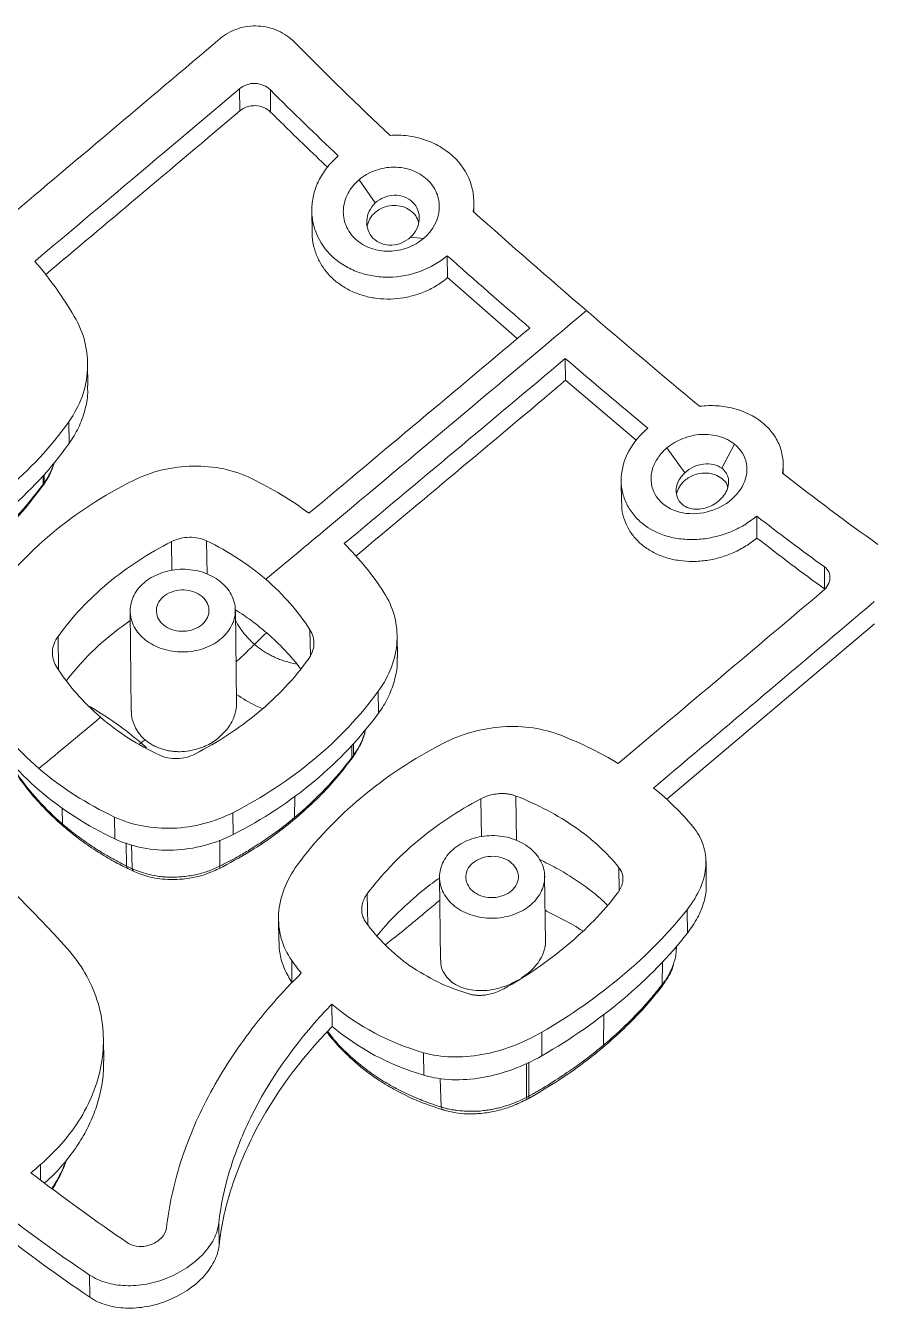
# Model space of a CAD drawing. Header units: inches. Extents: x 1631 to 3663, y 1126 to 1454.
# Drawn here: x 3511.74 to 3518.52, y 1146.28 to 1156.53 of the extents above; entities that cross this region are included whole.
import ezdxf

# ---------------------------------------------------------------- set-up
doc = ezdxf.new("R2010")
doc.units = ezdxf.units.IN
doc.header["$LTSCALE"] = 15

msp = doc.modelspace()

# ---------------------------------------------------------------- linework, layer by layer
at = {"color": 7, "linetype": 'Continuous', "lineweight": 15}
for p, q in [((3513.453, 1155.847), (3513.451, 1156.024)), ((3513.698, 1156.015), (3513.7, 1155.838)), ((3514.536, 1155.112), (3514.407, 1155.298)), ((3515.324, 1155.04), (3515.323, 1155.122)), ((3514.029, 1155.05), (3514.031, 1154.875)), ((3514.921, 1154.828), (3514.818, 1154.84)), ((3515.111, 1154.691), (3515.113, 1154.516)), ((3515.113, 1154.516), (3515.669, 1154.029)), ((3512.24, 1153.654), (3512.238, 1153.83)), ((3516.055, 1153.696), (3516.053, 1153.87)), ((3516.62, 1153.217), (3516.055, 1153.696)), ((3512.088, 1153.365), (3512.09, 1153.19)), ((3517.405, 1153.185), (3517.303, 1152.993)), ((3517.007, 1152.956), (3516.864, 1153.155)), ((3517.794, 1152.95), (3517.793, 1153.027)), ((3516.5, 1152.892), (3516.502, 1152.717)), ((3511.881, 1152.854), (3511.888, 1152.863)), ((3517.584, 1152.436), (3517.582, 1152.611)), ((3518.124, 1152.029), (3518.122, 1152.206)), ((3512.578, 1151.851), (3512.587, 1151.053)), ((3513.427, 1151.119), (3513.418, 1151.861)), ((3518.523, 1151.75), (3516.861, 1150.347)), ((3514.712, 1151.481), (3514.71, 1151.656)), ((3513.911, 1151.429), (3513.938, 1151.392)), ((3514.561, 1151.037), (3514.559, 1151.212)), ((3514.346, 1150.67), (3514.359, 1150.688)), ((3512.456, 1150.033), (3512.454, 1150.207)), ((3513.401, 1150.068), (3513.399, 1150.242)), ((3512.56, 1149.795), (3512.605, 1149.774)), ((3517.179, 1149.668), (3517.177, 1149.853)), ((3515.048, 1149.724), (3515.057, 1149.064)), ((3515.895, 1149.213), (3515.888, 1149.734)), ((3513.763, 1149.389), (3513.765, 1149.214)), ((3517.028, 1149.279), (3517.026, 1149.467)), ((3516.94, 1149.154), (3516.94, 1149.173)), ((3513.87, 1148.886), (3513.868, 1149.062)), ((3515.703, 1148.922), (3515.757, 1148.961)), ((3514.189, 1148.712), (3514.191, 1148.535)), ((3515.867, 1148.301), (3515.865, 1148.488)), ((3512.367, 1148.26), (3512.365, 1148.435)), ((3514.924, 1148.145), (3514.922, 1148.325)), ((3515.761, 1148.247), (3515.761, 1147.976)), ((3515.745, 1147.952), (3515.764, 1147.962)), ((3513.288, 1146.785), (3513.286, 1146.965)), ((3512.256, 1146.371), (3512.254, 1146.549))]:
    msp.add_line(p, q, dxfattribs=at)
at = {"color": 8, "linetype": 'Continuous', "lineweight": 15}
for p, q in [((3511.881, 1152.854), (3511.883, 1152.867)), ((3511.883, 1152.867), (3511.884, 1152.935)), ((3511.89, 1152.942), (3511.89, 1152.876)), ((3512.909, 1152.407), (3512.912, 1152.177)), ((3513.192, 1152.148), (3513.189, 1152.413)), ((3512.005, 1151.389), (3512.002, 1151.65)), ((3514.014, 1151.702), (3514.017, 1151.498)), ((3513.423, 1151.444), (3513.491, 1151.509)), ((3512.651, 1150.79), (3512.665, 1150.8)), ((3512.708, 1150.759), (3512.665, 1150.8)), ((3514.348, 1150.684), (3514.349, 1150.78)), ((3514.362, 1150.795), (3514.361, 1150.701)), ((3513.892, 1150.371), (3513.891, 1150.203)), ((3515.379, 1150.352), (3515.383, 1150.05)), ((3515.663, 1150.021), (3515.659, 1150.375)), ((3512.038, 1150.151), (3512.034, 1150.28)), ((3512.55, 1149.816), (3512.545, 1150.001)), ((3513.294, 1150.022), (3513.294, 1149.814)), ((3512.588, 1149.985), (3512.594, 1149.795)), ((3516.482, 1149.802), (3516.484, 1149.624)), ((3514.475, 1149.35), (3514.472, 1149.594)), ((3516.828, 1148.87), (3516.83, 1149.052)), ((3516.36, 1148.629), (3516.358, 1148.385)), ((3515.742, 1147.967), (3515.742, 1148.238)), ((3515.055, 1148.119), (3515.062, 1147.891)), ((3511.863, 1147.307), (3511.862, 1147.431))]:
    msp.add_line(p, q, dxfattribs=at)
at = {"color": 7, "linetype": 'Continuous', "lineweight": 15}
for points, knots in [([(3513.891, 1156.397), (3513.854, 1156.434), (3513.809, 1156.465), (3513.735, 1156.498), (3513.709, 1156.507), (3513.656, 1156.52), (3513.628, 1156.524), (3513.545, 1156.529), (3513.489, 1156.521), (3513.386, 1156.488), (3513.338, 1156.461), (3513.297, 1156.426)], [0, 0, 0, 0, 0.25, 0.25, 0.375, 0.375, 0.5, 0.5, 0.75, 0.75, 1, 1, 1, 1]), ([(3513.451, 1156.024), (3513.485, 1156.053), (3513.531, 1156.069), (3513.623, 1156.065), (3513.667, 1156.046), (3513.698, 1156.015)], [0, 0, 0, 0, 0.5, 0.5, 1, 1, 1, 1]), ([(3511.901, 1154.539), (3512.146, 1154.745), (3512.663, 1155.18), (3513.181, 1155.617), (3513.453, 1155.847)], [0, 0, 0, 0, 0.473402, 1, 1, 1, 1]), ([(3513.7, 1155.838), (3513.669, 1155.869), (3513.625, 1155.888), (3513.533, 1155.891), (3513.487, 1155.876), (3513.453, 1155.847)], [0, 0, 0, 0, 0.5, 0.5, 1, 1, 1, 1]), ([(3513.7, 1155.838), (3513.79, 1155.749), (3513.941, 1155.6), (3514.093, 1155.456), (3514.154, 1155.398)], [0, 0, 0, 0, 0.597357, 1, 1, 1, 1]), ([(3515.318, 1155.045), (3515.324, 1155.085), (3515.324, 1155.126), (3515.316, 1155.205), (3515.307, 1155.245), (3515.265, 1155.358), (3515.218, 1155.429), (3515.124, 1155.515), (3515.089, 1155.541), (3515.012, 1155.585), (3514.972, 1155.603), (3514.886, 1155.632), (3514.84, 1155.642), (3514.749, 1155.654), (3514.702, 1155.655), (3514.655, 1155.652)], [0, 0, 0, 0, 0.125, 0.125, 0.25, 0.25, 0.5, 0.5, 0.625, 0.625, 0.75, 0.75, 0.875, 0.875, 1, 1, 1, 1]), ([(3514.24, 1155.488), (3514.209, 1155.462), (3514.18, 1155.433), (3514.131, 1155.371), (3514.109, 1155.338), (3514.073, 1155.269), (3514.059, 1155.234), (3514.038, 1155.161), (3514.032, 1155.123), (3514.027, 1155.049), (3514.029, 1155.012), (3514.041, 1154.938), (3514.051, 1154.902), (3514.093, 1154.799), (3514.138, 1154.735), (3514.223, 1154.657), (3514.255, 1154.633), (3514.323, 1154.592), (3514.36, 1154.574), (3514.437, 1154.546), (3514.478, 1154.536), (3514.56, 1154.522), (3514.602, 1154.519), (3514.73, 1154.521), (3514.815, 1154.537), (3514.975, 1154.595), (3515.048, 1154.638), (3515.111, 1154.691)], [0, 0, 0, 0, 0.0625, 0.0625, 0.125, 0.125, 0.1875, 0.1875, 0.25, 0.25, 0.3125, 0.3125, 0.375, 0.375, 0.5, 0.5, 0.5625, 0.5625, 0.625, 0.625, 0.6875, 0.6875, 0.75, 0.75, 0.875, 0.875, 1, 1, 1, 1]), ([(3514.407, 1155.298), (3514.444, 1155.33), (3514.487, 1155.354), (3514.582, 1155.389), (3514.632, 1155.398), (3514.733, 1155.398), (3514.783, 1155.39), (3514.874, 1155.356), (3514.915, 1155.331), (3514.983, 1155.269), (3515.009, 1155.232), (3515.042, 1155.151), (3515.049, 1155.108), (3515.041, 1154.976), (3514.996, 1154.891), (3514.921, 1154.828)], [0, 0, 0, 0, 0.125, 0.125, 0.25, 0.25, 0.375, 0.375, 0.5, 0.5, 0.625, 0.625, 0.75, 0.75, 1, 1, 1, 1]), ([(3514.921, 1154.828), (3514.884, 1154.797), (3514.841, 1154.772), (3514.746, 1154.737), (3514.696, 1154.728), (3514.595, 1154.726), (3514.545, 1154.734), (3514.454, 1154.767), (3514.412, 1154.792), (3514.345, 1154.854), (3514.319, 1154.891), (3514.285, 1154.973), (3514.278, 1155.016), (3514.284, 1155.105), (3514.297, 1155.149), (3514.34, 1155.23), (3514.369, 1155.267), (3514.407, 1155.298)], [0, 0, 0, 0, 0.125, 0.125, 0.25, 0.25, 0.375, 0.375, 0.5, 0.5, 0.625, 0.625, 0.75, 0.75, 0.875, 0.875, 1, 1, 1, 1]), ([(3514.818, 1154.84), (3514.839, 1154.859), (3514.855, 1154.881), (3514.878, 1154.929), (3514.885, 1154.955), (3514.89, 1155.031), (3514.871, 1155.082), (3514.797, 1155.155), (3514.743, 1155.176), (3514.631, 1155.173), (3514.576, 1155.15), (3514.536, 1155.112)], [0, 0, 0, 0, 0.125, 0.125, 0.25, 0.25, 0.5, 0.5, 0.75, 0.75, 1, 1, 1, 1]), ([(3514.536, 1155.112), (3514.516, 1155.092), (3514.499, 1155.07), (3514.476, 1155.022), (3514.469, 1154.996), (3514.466, 1154.944), (3514.47, 1154.918), (3514.487, 1154.87), (3514.501, 1154.848), (3514.538, 1154.811), (3514.561, 1154.797), (3514.611, 1154.778), (3514.639, 1154.774), (3514.723, 1154.778), (3514.778, 1154.802), (3514.818, 1154.84)], [0, 0, 0, 0, 0.125, 0.125, 0.25, 0.25, 0.375, 0.375, 0.5, 0.5, 0.625, 0.625, 0.75, 0.75, 1, 1, 1, 1]), ([(3514.882, 1154.957), (3514.876, 1154.975), (3514.862, 1155.013), (3514.815, 1155.057), (3514.754, 1155.087), (3514.684, 1155.096), (3514.614, 1155.084), (3514.565, 1155.06), (3514.523, 1155.028), (3514.489, 1154.989), (3514.477, 1154.949), (3514.472, 1154.93)], [0, 0, 0, 0, 0.115051, 0.237492, 0.358694, 0.479177, 0.599755, 0.721257, 0.758398, 0.883101, 1, 1, 1, 1]), ([(3514.031, 1154.875), (3514.031, 1154.873), (3514.029, 1154.838), (3514.041, 1154.771), (3514.07, 1154.678), (3514.118, 1154.593), (3514.182, 1154.517), (3514.26, 1154.454), (3514.349, 1154.403), (3514.447, 1154.368), (3514.551, 1154.347), (3514.658, 1154.342), (3514.765, 1154.353), (3514.871, 1154.379), (3514.971, 1154.42), (3515.053, 1154.467), (3515.097, 1154.502), (3515.113, 1154.516)], [0, 0, 0, 0, 0.00474, 0.079868, 0.154444, 0.229013, 0.302392, 0.375766, 0.448067, 0.520368, 0.592298, 0.664232, 0.736572, 0.808917, 0.882119, 0.955325, 1, 1, 1, 1]), ([(3512.088, 1153.365), (3512.133, 1153.428), (3512.168, 1153.495), (3512.219, 1153.635), (3512.233, 1153.709), (3512.241, 1153.854), (3512.234, 1153.929), (3512.199, 1154.071), (3512.171, 1154.14), (3512.132, 1154.205)], [0, 0, 0, 0, 0.25, 0.25, 0.5, 0.5, 0.75, 0.75, 1, 1, 1, 1]), ([(3516.055, 1153.696), (3515.761, 1153.448), (3515.202, 1152.979), (3514.644, 1152.512), (3514.379, 1152.29)], [0, 0, 0, 0, 0.526456, 1, 1, 1, 1]), ([(3512.09, 1153.19), (3512.117, 1153.231), (3512.171, 1153.315), (3512.218, 1153.452), (3512.242, 1153.567), (3512.238, 1153.634), (3512.237, 1153.654)], [0, 0, 0, 0, 0.289201, 0.586799, 0.875995, 1, 1, 1, 1]), ([(3517.126, 1153.488), (3517.173, 1153.494), (3517.219, 1153.495), (3517.31, 1153.489), (3517.355, 1153.482), (3517.483, 1153.449), (3517.561, 1153.411), (3517.655, 1153.335), (3517.683, 1153.307), (3517.73, 1153.245), (3517.749, 1153.212), (3517.777, 1153.142), (3517.786, 1153.106), (3517.795, 1153.031), (3517.794, 1152.993), (3517.788, 1152.954)], [0, 0, 0, 0, 0.125, 0.125, 0.25, 0.25, 0.5, 0.5, 0.625, 0.625, 0.75, 0.75, 0.875, 0.875, 1, 1, 1, 1]), ([(3510.928, 1152.395), (3511.165, 1152.511), (3511.381, 1152.652), (3511.775, 1152.981), (3511.945, 1153.164), (3512.088, 1153.365)], [0, 0, 0, 0, 0.5, 0.5, 1, 1, 1, 1]), ([(3517.582, 1152.611), (3517.55, 1152.585), (3517.516, 1152.561), (3517.445, 1152.518), (3517.406, 1152.499), (3517.327, 1152.467), (3517.286, 1152.455), (3517.204, 1152.435), (3517.161, 1152.429), (3517.077, 1152.423), (3517.036, 1152.423), (3516.953, 1152.431), (3516.913, 1152.438), (3516.798, 1152.47), (3516.728, 1152.505), (3516.642, 1152.574), (3516.616, 1152.6), (3516.572, 1152.656), (3516.553, 1152.686), (3516.524, 1152.749), (3516.513, 1152.783), (3516.501, 1152.851), (3516.498, 1152.886), (3516.504, 1152.993), (3516.525, 1153.064), (3516.598, 1153.198), (3516.648, 1153.26), (3516.711, 1153.313)], [0, 0, 0, 0, 0.0625, 0.0625, 0.125, 0.125, 0.1875, 0.1875, 0.25, 0.25, 0.3125, 0.3125, 0.375, 0.375, 0.5, 0.5, 0.5625, 0.5625, 0.625, 0.625, 0.6875, 0.6875, 0.75, 0.75, 0.875, 0.875, 1, 1, 1, 1]), ([(3510.93, 1152.22), (3511.167, 1152.336), (3511.383, 1152.477), (3511.777, 1152.806), (3511.947, 1152.988), (3512.09, 1153.19)], [0, 0, 0, 0, 0.5, 0.5, 1, 1, 1, 1]), ([(3516.864, 1153.155), (3516.836, 1153.132), (3516.813, 1153.106), (3516.774, 1153.049), (3516.759, 1153.019), (3516.731, 1152.926), (3516.735, 1152.861), (3516.785, 1152.748), (3516.832, 1152.7), (3516.954, 1152.639), (3517.027, 1152.626), (3517.178, 1152.636), (3517.252, 1152.66), (3517.38, 1152.735), (3517.433, 1152.788), (3517.498, 1152.904), (3517.511, 1152.969), (3517.489, 1153.089), (3517.457, 1153.144), (3517.405, 1153.185)], [0, 0, 0, 0, 0.0625, 0.0625, 0.125, 0.125, 0.25, 0.25, 0.375, 0.375, 0.5, 0.5, 0.625, 0.625, 0.75, 0.75, 0.875, 0.875, 1, 1, 1, 1]), ([(3517.405, 1153.185), (3517.371, 1153.213), (3517.33, 1153.234), (3517.239, 1153.26), (3517.189, 1153.266), (3517.089, 1153.26), (3517.039, 1153.249), (3516.945, 1153.212), (3516.902, 1153.187), (3516.864, 1153.155)], [0, 0, 0, 0, 0.25, 0.25, 0.5, 0.5, 0.75, 0.75, 1, 1, 1, 1]), ([(3511.888, 1152.864), (3511.908, 1152.894), (3511.938, 1152.938), (3511.954, 1152.987), (3511.959, 1153.003)], [0, 0, 0, 0, 0.6717, 1, 1, 1, 1]), ([(3511.89, 1152.876), (3511.901, 1152.892), (3511.923, 1152.924), (3511.948, 1152.975), (3511.965, 1153.012), (3511.97, 1153.032), (3511.971, 1153.035)], [0, 0, 0, 0, 0.325289, 0.640401, 0.947489, 1, 1, 1, 1]), ([(3513.548, 1152.911), (3513.478, 1152.945), (3513.404, 1152.971), (3513.246, 1153.004), (3513.163, 1153.012), (3512.999, 1153.01), (3512.915, 1152.999), (3512.755, 1152.96), (3512.677, 1152.932), (3512.604, 1152.896)], [0, 0, 0, 0, 0.25, 0.25, 0.5, 0.5, 0.75, 0.75, 1, 1, 1, 1]), ([(3517.007, 1152.956), (3516.977, 1152.928), (3516.955, 1152.893), (3516.935, 1152.821), (3516.937, 1152.784), (3516.965, 1152.721), (3516.992, 1152.696), (3517.059, 1152.666), (3517.099, 1152.662), (3517.18, 1152.674), (3517.22, 1152.69), (3517.289, 1152.737), (3517.318, 1152.768), (3517.354, 1152.837), (3517.361, 1152.874), (3517.35, 1152.942), (3517.331, 1152.972), (3517.303, 1152.993)], [0, 0, 0, 0, 0.125, 0.125, 0.25, 0.25, 0.375, 0.375, 0.5, 0.5, 0.625, 0.625, 0.75, 0.75, 0.875, 0.875, 1, 1, 1, 1]), ([(3517.303, 1152.993), (3517.265, 1153.022), (3517.211, 1153.034), (3517.102, 1153.02), (3517.047, 1152.995), (3517.007, 1152.956)], [0, 0, 0, 0, 0.5, 0.5, 1, 1, 1, 1]), ([(3512.604, 1152.896), (3512.367, 1152.778), (3512.15, 1152.637), (3511.757, 1152.308), (3511.587, 1152.126), (3511.443, 1151.926)], [0, 0, 0, 0, 0.5, 0.5, 1, 1, 1, 1]), ([(3517.304, 1152.912), (3517.286, 1152.923), (3517.251, 1152.946), (3517.182, 1152.957), (3517.111, 1152.951), (3517.051, 1152.927), (3517, 1152.892), (3516.96, 1152.847), (3516.948, 1152.809), (3516.942, 1152.789)], [0, 0, 0, 0, 0.149559, 0.2990714, 0.4497493, 0.6018596, 0.7014315, 0.8526315, 1, 1, 1, 1]), ([(3517.349, 1152.841), (3517.349, 1152.847), (3517.345, 1152.875), (3517.322, 1152.895), (3517.304, 1152.912)], [0, 0, 0, 0, 0.201294, 1, 1, 1, 1]), ([(3510.813, 1151.966), (3510.869, 1151.995), (3510.989, 1152.055), (3511.168, 1152.165), (3511.353, 1152.298), (3511.539, 1152.458), (3511.723, 1152.645), (3511.83, 1152.787), (3511.886, 1152.861)], [0, 0, 0, 0, 0.131877, 0.277657, 0.437349, 0.610965, 0.798515, 1, 1, 1, 1]), ([(3517.584, 1152.436), (3517.555, 1152.414), (3517.498, 1152.37), (3517.399, 1152.318), (3517.294, 1152.279), (3517.184, 1152.255), (3517.073, 1152.246), (3516.965, 1152.253), (3516.861, 1152.276), (3516.766, 1152.313), (3516.683, 1152.364), (3516.614, 1152.427), (3516.56, 1152.5), (3516.523, 1152.581), (3516.504, 1152.654), (3516.504, 1152.7), (3516.504, 1152.717)], [0, 0, 0, 0, 0.074708, 0.149419, 0.224112, 0.298804, 0.373757, 0.448706, 0.523104, 0.597496, 0.670699, 0.743899, 0.816027, 0.888156, 0.959915, 1, 1, 1, 1]), ([(3512.002, 1151.65), (3512.114, 1151.805), (3512.247, 1151.947), (3512.555, 1152.204), (3512.724, 1152.314), (3512.909, 1152.407)], [0, 0, 0, 0, 0.5, 0.5, 1, 1, 1, 1]), ([(3512.909, 1152.407), (3512.953, 1152.429), (3513.002, 1152.441), (3513.075, 1152.443), (3513.099, 1152.44), (3513.146, 1152.431), (3513.168, 1152.423), (3513.189, 1152.413)], [0, 0, 0, 0, 0.5, 0.5, 0.75, 0.75, 1, 1, 1, 1]), ([(3512.715, 1152.099), (3512.756, 1152.128), (3512.804, 1152.151), (3512.907, 1152.181), (3512.963, 1152.188), (3513.073, 1152.184), (3513.127, 1152.174), (3513.226, 1152.137), (3513.272, 1152.111), (3513.345, 1152.047), (3513.374, 1152.01), (3513.411, 1151.929), (3513.42, 1151.885), (3513.414, 1151.799), (3513.401, 1151.756), (3513.354, 1151.678), (3513.321, 1151.642), (3513.28, 1151.613)], [0, 0, 0, 0, 0.125, 0.125, 0.25, 0.25, 0.375, 0.375, 0.5, 0.5, 0.625, 0.625, 0.75, 0.75, 0.875, 0.875, 1, 1, 1, 1]), ([(3518.11, 1152.013), (3518.144, 1152.042), (3518.165, 1152.079), (3518.169, 1152.15), (3518.153, 1152.184), (3518.122, 1152.206)], [0, 0, 0, 0, 0.5, 0.5, 1, 1, 1, 1]), ([(3513.28, 1151.613), (3513.239, 1151.583), (3513.191, 1151.561), (3513.088, 1151.531), (3513.032, 1151.524), (3512.923, 1151.528), (3512.868, 1151.538), (3512.769, 1151.575), (3512.724, 1151.601), (3512.65, 1151.664), (3512.621, 1151.702), (3512.584, 1151.783), (3512.575, 1151.827), (3512.581, 1151.913), (3512.594, 1151.956), (3512.641, 1152.034), (3512.675, 1152.07), (3512.715, 1152.099)], [0, 0, 0, 0, 0.125, 0.125, 0.25, 0.25, 0.375, 0.375, 0.5, 0.5, 0.625, 0.625, 0.75, 0.75, 0.875, 0.875, 1, 1, 1, 1]), ([(3512.856, 1151.977), (3512.816, 1151.948), (3512.79, 1151.906), (3512.785, 1151.82), (3512.805, 1151.776), (3512.879, 1151.712), (3512.933, 1151.693), (3513.042, 1151.689), (3513.098, 1151.705), (3513.139, 1151.734)], [0, 0, 0, 0, 0.25, 0.25, 0.5, 0.5, 0.75, 0.75, 1, 1, 1, 1]), ([(3513.139, 1151.734), (3513.179, 1151.764), (3513.205, 1151.806), (3513.21, 1151.892), (3513.19, 1151.936), (3513.116, 1151.999), (3513.063, 1152.019), (3512.953, 1152.023), (3512.897, 1152.007), (3512.856, 1151.977)], [0, 0, 0, 0, 0.25, 0.25, 0.5, 0.5, 0.75, 0.75, 1, 1, 1, 1]), ([(3514.604, 1152.002), (3514.643, 1151.942), (3514.67, 1151.88), (3514.706, 1151.748), (3514.713, 1151.679), (3514.705, 1151.541), (3514.69, 1151.472), (3514.639, 1151.338), (3514.604, 1151.273), (3514.559, 1151.212)], [0, 0, 0, 0, 0.25, 0.25, 0.5, 0.5, 0.75, 0.75, 1, 1, 1, 1]), ([(3513.666, 1151.68), (3513.642, 1151.699), (3513.585, 1151.748), (3513.502, 1151.809), (3513.441, 1151.848), (3513.419, 1151.862)], [0, 0, 0, 0, 0.306814, 0.742726, 1, 1, 1, 1]), ([(3512.579, 1151.777), (3512.52, 1151.734), (3512.382, 1151.632), (3512.21, 1151.471), (3512.111, 1151.349), (3512.071, 1151.3)], [0, 0, 0, 0, 0.303008, 0.721606, 1, 1, 1, 1]), ([(3511.988, 1151.411), (3511.966, 1151.447), (3511.955, 1151.488), (3511.96, 1151.571), (3511.975, 1151.613), (3512.002, 1151.65)], [0, 0, 0, 0, 0.5, 0.5, 1, 1, 1, 1]), ([(3513.571, 1151.586), (3513.592, 1151.607), (3513.624, 1151.638), (3513.656, 1151.669), (3513.666, 1151.68)], [0, 0, 0, 0, 0.66828, 1, 1, 1, 1]), ([(3513.911, 1151.429), (3513.892, 1151.452), (3513.872, 1151.475), (3513.852, 1151.497), (3513.832, 1151.52), (3513.812, 1151.542), (3513.79, 1151.564), (3513.771, 1151.584), (3513.75, 1151.603), (3513.73, 1151.623), (3513.709, 1151.642), (3513.688, 1151.661), (3513.666, 1151.68)], [0, 0, 0, 0, 0.000299138, 0.000299138, 0.000299138, 0.000598277, 0.000598277, 0.000598277, 0.000874198, 0.000874198, 0.000874198, 0.001150575, 0.001150575, 0.001150575, 0.001150575]), ([(3514.014, 1151.702), (3514.037, 1151.667), (3514.047, 1151.627), (3514.043, 1151.545), (3514.027, 1151.503), (3514.001, 1151.467)], [0, 0, 0, 0, 0.5, 0.5, 1, 1, 1, 1]), ([(3513.491, 1151.509), (3513.501, 1151.519), (3513.528, 1151.545), (3513.555, 1151.57), (3513.571, 1151.586)], [0, 0, 0, 0, 0.383856, 1, 1, 1, 1]), ([(3513.911, 1151.429), (3513.894, 1151.432), (3513.861, 1151.439), (3513.815, 1151.452), (3513.772, 1151.466), (3513.732, 1151.483), (3513.695, 1151.502), (3513.66, 1151.521), (3513.628, 1151.542), (3513.599, 1151.563), (3513.58, 1151.579), (3513.571, 1151.586)], [0, 0, 0, 0, 0.131561, 0.256693, 0.376077, 0.490315, 0.599951, 0.705431, 0.807105, 0.905234, 1, 1, 1, 1]), ([(3513.094, 1150.71), (3513.278, 1150.803), (3513.447, 1150.914), (3513.755, 1151.171), (3513.888, 1151.312), (3514.001, 1151.467)], [0, 0, 0, 0, 0.5, 0.5, 1, 1, 1, 1]), ([(3514.709, 1151.481), (3514.71, 1151.471), (3514.715, 1151.418), (3514.697, 1151.32), (3514.655, 1151.19), (3514.604, 1151.096), (3514.569, 1151.047), (3514.561, 1151.037)], [0, 0, 0, 0, 0.062941, 0.350118, 0.638345, 0.926583, 1, 1, 1, 1]), ([(3514.559, 1151.212), (3514.415, 1151.014), (3514.245, 1150.834), (3513.851, 1150.505), (3513.635, 1150.363), (3513.399, 1150.242)], [0, 0, 0, 0, 0.5, 0.5, 1, 1, 1, 1]), ([(3512.697, 1150.825), (3512.682, 1150.839), (3512.652, 1150.867), (3512.62, 1150.918), (3512.598, 1150.973), (3512.587, 1151.019), (3512.588, 1151.046), (3512.589, 1151.053)], [0, 0, 0, 0, 0.2262911, 0.4591624, 0.6854489, 0.9182558, 1, 1, 1, 1]), ([(3513.289, 1150.844), (3513.319, 1150.872), (3513.374, 1150.927), (3513.415, 1151.022), (3513.431, 1151.087), (3513.426, 1151.117), (3513.426, 1151.119)], [0, 0, 0, 0, 0.362668, 0.691626, 0.986884, 1, 1, 1, 1]), ([(3514.561, 1151.037), (3514.417, 1150.839), (3514.247, 1150.659), (3513.853, 1150.33), (3513.637, 1150.188), (3513.401, 1150.068)], [0, 0, 0, 0, 0.5, 0.5, 1, 1, 1, 1]), ([(3515.074, 1150.794), (3515.148, 1150.833), (3515.226, 1150.863), (3515.387, 1150.908), (3515.47, 1150.922), (3515.634, 1150.933), (3515.717, 1150.93), (3515.874, 1150.907), (3515.948, 1150.887), (3516.018, 1150.86)], [0, 0, 0, 0, 0.25, 0.25, 0.5, 0.5, 0.75, 0.75, 1, 1, 1, 1]), ([(3512.697, 1150.825), (3512.706, 1150.818), (3512.724, 1150.803), (3512.754, 1150.784), (3512.786, 1150.767), (3512.821, 1150.754), (3512.857, 1150.743), (3512.895, 1150.735), (3512.934, 1150.73), (3512.987, 1150.728), (3513.056, 1150.734), (3513.131, 1150.754), (3513.194, 1150.78), (3513.245, 1150.809), (3513.275, 1150.832), (3513.289, 1150.844)], [0, 0, 0, 0, 0.0587, 0.117698, 0.177005, 0.236631, 0.296586, 0.356879, 0.417521, 0.47852, 0.597646, 0.73343, 0.82225, 0.911106, 1, 1, 1, 1]), ([(3514.359, 1150.69), (3514.377, 1150.717), (3514.414, 1150.774), (3514.445, 1150.846), (3514.454, 1150.889), (3514.456, 1150.901)], [0, 0, 0, 0, 0.417139, 0.851392, 1, 1, 1, 1]), ([(3513.913, 1149.824), (3514.058, 1150.02), (3514.229, 1150.2), (3514.622, 1150.529), (3514.839, 1150.672), (3515.074, 1150.794)], [0, 0, 0, 0, 0.5, 0.5, 1, 1, 1, 1]), ([(3513.094, 1150.71), (3513.05, 1150.688), (3513.001, 1150.675), (3512.928, 1150.673), (3512.903, 1150.675), (3512.857, 1150.684), (3512.835, 1150.691), (3512.814, 1150.701)], [0, 0, 0, 0, 0.5, 0.5, 0.75, 0.75, 1, 1, 1, 1]), ([(3513.285, 1149.793), (3513.37, 1149.839), (3513.535, 1149.927), (3513.755, 1150.078), (3513.944, 1150.231), (3514.104, 1150.383), (3514.237, 1150.529), (3514.311, 1150.626), (3514.346, 1150.671)], [0, 0, 0, 0, 0.202437, 0.390979, 0.565621, 0.726358, 0.873178, 1, 1, 1, 1]), ([(3511.647, 1150.593), (3511.663, 1150.57), (3511.694, 1150.524), (3511.745, 1150.457), (3511.798, 1150.392), (3511.854, 1150.329), (3511.913, 1150.268), (3511.974, 1150.208), (3512.017, 1150.17), (3512.038, 1150.151)], [0, 0, 0, 0, 0.142897, 0.285784, 0.428658, 0.571518, 0.714363, 0.85719, 1, 1, 1, 1]), ([(3511.65, 1150.58), (3511.675, 1150.543), (3511.728, 1150.466), (3511.82, 1150.354), (3511.926, 1150.239), (3512.007, 1150.167), (3512.048, 1150.13)], [0, 0, 0, 0, 0.22663, 0.468847, 0.726648, 1, 1, 1, 1]), ([(3515.379, 1150.352), (3515.195, 1150.256), (3515.026, 1150.143), (3514.718, 1149.886), (3514.585, 1149.746), (3514.472, 1149.594)], [0, 0, 0, 0, 0.5, 0.5, 1, 1, 1, 1]), ([(3515.659, 1150.375), (3515.65, 1150.378), (3515.633, 1150.384), (3515.607, 1150.39), (3515.579, 1150.394), (3515.55, 1150.395), (3515.514, 1150.394), (3515.472, 1150.387), (3515.423, 1150.374), (3515.394, 1150.36), (3515.379, 1150.352)], [0, 0, 0, 0, 0.100743, 0.19999, 0.298814, 0.3983, 0.499521, 0.667198, 0.832326, 1, 1, 1, 1]), ([(3516.482, 1149.802), (3516.387, 1149.921), (3516.271, 1150.028), (3516.063, 1150.174), (3515.988, 1150.219), (3515.83, 1150.303), (3515.746, 1150.341), (3515.659, 1150.375)], [0, 0, 0, 0, 0.5, 0.5, 0.75, 0.75, 1, 1, 1, 1]), ([(3513.399, 1150.242), (3513.325, 1150.205), (3513.248, 1150.176), (3513.087, 1150.134), (3513.003, 1150.121), (3512.839, 1150.115), (3512.756, 1150.121), (3512.599, 1150.151), (3512.524, 1150.174), (3512.454, 1150.207)], [0, 0, 0, 0, 0.25, 0.25, 0.5, 0.5, 0.75, 0.75, 1, 1, 1, 1]), ([(3513.294, 1149.814), (3513.321, 1149.828), (3513.378, 1149.857), (3513.465, 1149.905), (3513.556, 1149.96), (3513.653, 1150.023), (3513.767, 1150.103), (3513.846, 1150.166), (3513.891, 1150.203)], [0, 0, 0, 0, 0.127967, 0.265783, 0.413448, 0.570963, 0.752655, 1, 1, 1, 1]), ([(3512.038, 1150.151), (3512.06, 1150.133), (3512.104, 1150.096), (3512.173, 1150.044), (3512.244, 1149.993), (3512.317, 1149.945), (3512.393, 1149.899), (3512.47, 1149.856), (3512.523, 1149.829), (3512.55, 1149.816)], [0, 0, 0, 0, 0.1427642, 0.2855612, 0.4283905, 0.5712505, 0.7141396, 0.8570563, 1, 1, 1, 1]), ([(3512.043, 1150.135), (3512.09, 1150.096), (3512.179, 1150.022), (3512.316, 1149.93), (3512.443, 1149.854), (3512.525, 1149.813), (3512.564, 1149.793)], [0, 0, 0, 0, 0.296983, 0.562658, 0.796975, 1, 1, 1, 1]), ([(3517.072, 1150.131), (3517.11, 1150.086), (3517.137, 1150.037), (3517.172, 1149.932), (3517.179, 1149.875), (3517.172, 1149.761), (3517.157, 1149.701), (3517.107, 1149.584), (3517.071, 1149.525), (3517.026, 1149.467)], [0, 0, 0, 0, 0.25, 0.25, 0.5, 0.5, 0.75, 0.75, 1, 1, 1, 1]), ([(3513.401, 1150.068), (3513.327, 1150.03), (3513.25, 1150.001), (3513.089, 1149.959), (3513.005, 1149.946), (3512.841, 1149.94), (3512.758, 1149.946), (3512.601, 1149.976), (3512.527, 1150), (3512.456, 1150.033)], [0, 0, 0, 0, 0.25, 0.25, 0.5, 0.5, 0.75, 0.75, 1, 1, 1, 1]), ([(3515.186, 1149.972), (3515.227, 1150.001), (3515.275, 1150.024), (3515.378, 1150.054), (3515.434, 1150.06), (3515.543, 1150.057), (3515.598, 1150.046), (3515.697, 1150.01), (3515.742, 1149.984), (3515.816, 1149.92), (3515.845, 1149.883), (3515.882, 1149.801), (3515.891, 1149.758), (3515.885, 1149.671), (3515.872, 1149.629), (3515.825, 1149.55), (3515.791, 1149.515), (3515.751, 1149.485)], [0, 0, 0, 0, 0.125, 0.125, 0.25, 0.25, 0.375, 0.375, 0.5, 0.5, 0.625, 0.625, 0.75, 0.75, 0.875, 0.875, 1, 1, 1, 1]), ([(3515.751, 1149.485), (3515.71, 1149.456), (3515.662, 1149.433), (3515.559, 1149.404), (3515.503, 1149.397), (3515.393, 1149.4), (3515.339, 1149.411), (3515.24, 1149.447), (3515.194, 1149.473), (3515.121, 1149.537), (3515.092, 1149.575), (3515.055, 1149.656), (3515.046, 1149.699), (3515.052, 1149.786), (3515.065, 1149.828), (3515.112, 1149.907), (3515.145, 1149.942), (3515.186, 1149.972)], [0, 0, 0, 0, 0.125, 0.125, 0.25, 0.25, 0.375, 0.375, 0.5, 0.5, 0.625, 0.625, 0.75, 0.75, 0.875, 0.875, 1, 1, 1, 1]), ([(3515.61, 1149.607), (3515.65, 1149.636), (3515.676, 1149.678), (3515.681, 1149.765), (3515.661, 1149.808), (3515.587, 1149.872), (3515.533, 1149.892), (3515.424, 1149.895), (3515.368, 1149.879), (3515.327, 1149.85)], [0, 0, 0, 0, 0.25, 0.25, 0.5, 0.5, 0.75, 0.75, 1, 1, 1, 1]), ([(3512.55, 1149.816), (3512.557, 1149.812), (3512.572, 1149.804), (3512.586, 1149.798), (3512.594, 1149.795)], [0, 0, 0, 0, 0.499763, 1, 1, 1, 1]), ([(3512.853, 1149.729), (3512.838, 1149.73), (3512.816, 1149.732), (3512.771, 1149.739), (3512.718, 1149.751), (3512.664, 1149.768), (3512.623, 1149.782), (3512.604, 1149.791), (3512.594, 1149.795)], [0, 0, 0, 0, 0.162507, 0.243292, 0.497082, 0.752248, 0.876809, 1, 1, 1, 1]), ([(3512.601, 1149.775), (3512.619, 1149.768), (3512.657, 1149.751), (3512.721, 1149.731), (3512.796, 1149.715), (3512.882, 1149.707), (3512.978, 1149.708), (3513.081, 1149.722), (3513.191, 1149.75), (3513.262, 1149.783), (3513.298, 1149.8)], [0, 0, 0, 0, 0.084385, 0.180417, 0.28807, 0.407324, 0.538163, 0.680554, 0.834465, 1, 1, 1, 1]), ([(3513.294, 1149.814), (3513.278, 1149.807), (3513.247, 1149.792), (3513.199, 1149.774), (3513.149, 1149.758), (3513.097, 1149.746), (3513.044, 1149.736), (3512.99, 1149.729), (3512.954, 1149.728), (3512.936, 1149.727)], [0, 0, 0, 0, 0.139103, 0.279429, 0.420989, 0.563818, 0.707936, 0.85333, 1, 1, 1, 1]), ([(3513.868, 1149.062), (3513.83, 1149.116), (3513.802, 1149.175), (3513.776, 1149.269), (3513.77, 1149.301), (3513.763, 1149.367), (3513.762, 1149.4), (3513.768, 1149.5), (3513.783, 1149.568), (3513.833, 1149.699), (3513.869, 1149.764), (3513.913, 1149.824)], [0, 0, 0, 0, 0.25, 0.25, 0.375, 0.375, 0.5, 0.5, 0.75, 0.75, 1, 1, 1, 1]), ([(3515.327, 1149.85), (3515.287, 1149.821), (3515.261, 1149.779), (3515.256, 1149.692), (3515.276, 1149.649), (3515.35, 1149.585), (3515.403, 1149.565), (3515.513, 1149.562), (3515.569, 1149.578), (3515.61, 1149.607)], [0, 0, 0, 0, 0.25, 0.25, 0.5, 0.5, 0.75, 0.75, 1, 1, 1, 1]), ([(3516.39, 1149.501), (3516.381, 1149.511), (3516.338, 1149.556), (3516.248, 1149.628), (3516.121, 1149.718), (3515.989, 1149.798), (3515.893, 1149.845), (3515.848, 1149.868)], [0, 0, 0, 0, 0.067424, 0.317039, 0.552128, 0.788772, 1, 1, 1, 1]), ([(3516.468, 1149.597), (3516.474, 1149.604), (3516.484, 1149.617), (3516.495, 1149.639), (3516.504, 1149.66), (3516.51, 1149.682), (3516.514, 1149.709), (3516.513, 1149.74), (3516.503, 1149.773), (3516.489, 1149.793), (3516.482, 1149.802)], [0, 0, 0, 0, 0.099441, 0.197286, 0.294727, 0.392989, 0.493291, 0.661861, 0.828841, 1, 1, 1, 1]), ([(3515.052, 1149.722), (3515.038, 1149.712), (3514.976, 1149.67), (3514.87, 1149.584), (3514.737, 1149.464), (3514.627, 1149.354), (3514.57, 1149.282), (3514.549, 1149.256)], [0, 0, 0, 0, 0.073081, 0.314526, 0.582867, 0.851203, 1, 1, 1, 1]), ([(3514.472, 1149.594), (3514.466, 1149.586), (3514.456, 1149.572), (3514.445, 1149.549), (3514.436, 1149.526), (3514.43, 1149.502), (3514.426, 1149.474), (3514.428, 1149.44), (3514.438, 1149.403), (3514.451, 1149.382), (3514.458, 1149.371)], [0, 0, 0, 0, 0.101719, 0.201556, 0.300658, 0.400192, 0.501306, 0.668312, 0.832768, 1, 1, 1, 1]), ([(3515.561, 1148.834), (3515.744, 1148.936), (3515.912, 1149.052), (3516.221, 1149.31), (3516.355, 1149.448), (3516.468, 1149.597)], [0, 0, 0, 0, 0.5, 0.5, 1, 1, 1, 1]), ([(3517.176, 1149.668), (3517.177, 1149.66), (3517.182, 1149.614), (3517.162, 1149.525), (3517.115, 1149.402), (3517.057, 1149.321), (3517.028, 1149.279)], [0, 0, 0, 0, 0.066897, 0.366729, 0.677251, 1, 1, 1, 1]), ([(3517.026, 1149.467), (3516.88, 1149.282), (3516.707, 1149.107), (3516.312, 1148.775), (3516.097, 1148.623), (3515.865, 1148.488)], [0, 0, 0, 0, 0.5, 0.5, 1, 1, 1, 1]), ([(3514.458, 1149.371), (3514.555, 1149.234), (3514.674, 1149.117), (3514.882, 1148.971), (3514.957, 1148.928), (3515.114, 1148.852), (3515.196, 1148.821), (3515.282, 1148.795)], [0, 0, 0, 0, 0.5, 0.5, 0.75, 0.75, 1, 1, 1, 1]), ([(3517.028, 1149.279), (3516.882, 1149.093), (3516.71, 1148.917), (3516.315, 1148.585), (3516.1, 1148.435), (3515.867, 1148.301)], [0, 0, 0, 0, 0.5, 0.5, 1, 1, 1, 1]), ([(3513.87, 1148.886), (3513.849, 1148.921), (3513.806, 1148.992), (3513.771, 1149.104), (3513.768, 1149.18), (3513.767, 1149.214)], [0, 0, 0, 0, 0.354181, 0.708358, 1, 1, 1, 1]), ([(3515.757, 1148.961), (3515.776, 1148.979), (3515.815, 1149.014), (3515.857, 1149.073), (3515.88, 1149.125), (3515.891, 1149.166), (3515.895, 1149.192), (3515.894, 1149.208), (3515.893, 1149.213)], [0, 0, 0, 0, 0.232567, 0.464901, 0.697801, 0.814866, 0.93089, 1, 1, 1, 1]), ([(3512.075, 1149.157), (3512.13, 1149.095), (3512.177, 1149.03), (3512.257, 1148.894), (3512.289, 1148.822), (3512.337, 1148.673), (3512.353, 1148.598), (3512.367, 1148.444), (3512.366, 1148.366), (3512.346, 1148.21), (3512.328, 1148.133), (3512.276, 1147.98), (3512.241, 1147.905), (3512.157, 1147.759), (3512.107, 1147.689), (3511.995, 1147.555), (3511.931, 1147.491), (3511.862, 1147.431)], [0, 0, 0, 0, 0.125, 0.125, 0.25, 0.25, 0.375, 0.375, 0.5, 0.5, 0.625, 0.625, 0.75, 0.75, 0.875, 0.875, 1, 1, 1, 1]), ([(3516.828, 1148.87), (3516.832, 1148.874), (3516.839, 1148.884), (3516.85, 1148.899), (3516.863, 1148.918), (3516.877, 1148.942), (3516.893, 1148.971), (3516.908, 1149.005), (3516.922, 1149.044), (3516.933, 1149.09), (3516.94, 1149.128), (3516.939, 1149.151), (3516.939, 1149.157)], [0, 0, 0, 0, 0.048409, 0.100331, 0.169078, 0.254364, 0.355147, 0.469486, 0.605833, 0.760607, 0.939487, 1, 1, 1, 1]), ([(3513.945, 1148.96), (3513.932, 1148.977), (3513.905, 1149.01), (3513.881, 1149.044), (3513.868, 1149.062)], [0, 0, 0, 0, 0.4982999, 1, 1, 1, 1]), ([(3515.058, 1149.067), (3515.058, 1149.055), (3515.058, 1149.023), (3515.074, 1148.976), (3515.105, 1148.926), (3515.149, 1148.884), (3515.208, 1148.85), (3515.28, 1148.828), (3515.361, 1148.818), (3515.447, 1148.823), (3515.533, 1148.842), (3515.612, 1148.869), (3515.658, 1148.896), (3515.679, 1148.907)], [0, 0, 0, 0, 0.053627, 0.140798, 0.229975, 0.321346, 0.413006, 0.517575, 0.618641, 0.719955, 0.820701, 0.918766, 1, 1, 1, 1]), ([(3516.82, 1148.849), (3516.84, 1148.877), (3516.88, 1148.933), (3516.912, 1148.999), (3516.919, 1149.036), (3516.921, 1149.042)], [0, 0, 0, 0, 0.454701, 0.90754, 1, 1, 1, 1]), ([(3512.868, 1146.923), (3512.887, 1147.096), (3512.925, 1147.271), (3513.036, 1147.622), (3513.11, 1147.799), (3513.295, 1148.15), (3513.404, 1148.32), (3513.651, 1148.649), (3513.79, 1148.808), (3513.945, 1148.96)], [0, 0, 0, 0, 0.25, 0.25, 0.5, 0.5, 0.75, 0.75, 1, 1, 1, 1]), ([(3516.358, 1148.385), (3516.382, 1148.405), (3516.429, 1148.445), (3516.496, 1148.507), (3516.561, 1148.569), (3516.64, 1148.65), (3516.732, 1148.75), (3516.796, 1148.83), (3516.828, 1148.87)], [0, 0, 0, 0, 0.133408, 0.2652, 0.395371, 0.523916, 0.766411, 1, 1, 1, 1]), ([(3515.282, 1148.795), (3515.29, 1148.792), (3515.307, 1148.788), (3515.334, 1148.784), (3515.362, 1148.782), (3515.391, 1148.783), (3515.427, 1148.787), (3515.469, 1148.796), (3515.517, 1148.812), (3515.547, 1148.827), (3515.561, 1148.834)], [0, 0, 0, 0, 0.102729, 0.203531, 0.303519, 0.403824, 0.505557, 0.673409, 0.836572, 1, 1, 1, 1]), ([(3515.756, 1147.957), (3515.841, 1148.007), (3516.006, 1148.103), (3516.226, 1148.261), (3516.418, 1148.418), (3516.58, 1148.572), (3516.716, 1148.718), (3516.793, 1148.814), (3516.829, 1148.86)], [0, 0, 0, 0, 0.201071, 0.388433, 0.561974, 0.721772, 0.867829, 1, 1, 1, 1]), ([(3514.189, 1148.712), (3513.929, 1148.445), (3513.722, 1148.16), (3513.49, 1147.709), (3513.428, 1147.558), (3513.334, 1147.259), (3513.302, 1147.11), (3513.286, 1146.965)], [0, 0, 0, 0, 0.5, 0.5, 0.75, 0.75, 1, 1, 1, 1]), ([(3514.191, 1148.535), (3513.932, 1148.268), (3513.724, 1147.983), (3513.492, 1147.531), (3513.43, 1147.38), (3513.336, 1147.08), (3513.304, 1146.931), (3513.288, 1146.785)], [0, 0, 0, 0, 0.5, 0.5, 0.75, 0.75, 1, 1, 1, 1]), ([(3514.15, 1148.489), (3514.15, 1148.489), (3514.167, 1148.465), (3514.201, 1148.424), (3514.25, 1148.369), (3514.296, 1148.322), (3514.341, 1148.279), (3514.399, 1148.227), (3514.479, 1148.163), (3514.588, 1148.088), (3514.725, 1148.008), (3514.894, 1147.928), (3515.023, 1147.886), (3515.092, 1147.863)], [0, 0, 0, 0, 0.00099, 0.075905, 0.141559, 0.197952, 0.247296, 0.308092, 0.401644, 0.517653, 0.656092, 0.816906, 1, 1, 1, 1]), ([(3514.156, 1148.496), (3514.173, 1148.472), (3514.228, 1148.399), (3514.334, 1148.296), (3514.464, 1148.187), (3514.593, 1148.1), (3514.706, 1148.037), (3514.8, 1147.991), (3514.875, 1147.958), (3514.945, 1147.931), (3515.005, 1147.909), (3515.046, 1147.896), (3515.062, 1147.891)], [0, 0, 0, 0, 0.080892, 0.24906, 0.407342, 0.548275, 0.67123, 0.758582, 0.831115, 0.88956, 0.955423, 1, 1, 1, 1]), ([(3515.865, 1148.488), (3515.789, 1148.444), (3515.711, 1148.407), (3515.55, 1148.347), (3515.467, 1148.324), (3515.304, 1148.295), (3515.222, 1148.289), (3515.067, 1148.294), (3514.992, 1148.305), (3514.922, 1148.325)], [0, 0, 0, 0, 0.25, 0.25, 0.5, 0.5, 0.75, 0.75, 1, 1, 1, 1]), ([(3515.761, 1147.976), (3515.774, 1147.984), (3515.812, 1148.005), (3515.904, 1148.059), (3516.027, 1148.138), (3516.146, 1148.219), (3516.254, 1148.3), (3516.317, 1148.351), (3516.358, 1148.385)], [0, 0, 0, 0, 0.060339, 0.178567, 0.434166, 0.659301, 0.77445, 1, 1, 1, 1]), ([(3512.364, 1148.26), (3512.365, 1148.225), (3512.366, 1148.141), (3512.342, 1148.006), (3512.3, 1147.859), (3512.237, 1147.715), (3512.155, 1147.576), (3512.055, 1147.444), (3511.966, 1147.347), (3511.909, 1147.296), (3511.895, 1147.284)], [0, 0, 0, 0, 0.1009338, 0.2428631, 0.3852451, 0.5271759, 0.6691939, 0.811663, 0.9536862, 1, 1, 1, 1]), ([(3515.867, 1148.301), (3515.792, 1148.257), (3515.714, 1148.221), (3515.553, 1148.162), (3515.469, 1148.14), (3515.307, 1148.112), (3515.225, 1148.106), (3515.069, 1148.112), (3514.994, 1148.124), (3514.924, 1148.145)], [0, 0, 0, 0, 0.25, 0.25, 0.5, 0.5, 0.75, 0.75, 1, 1, 1, 1]), ([(3515.081, 1147.867), (3515.113, 1147.858), (3515.172, 1147.843), (3515.257, 1147.836), (3515.325, 1147.836), (3515.384, 1147.84), (3515.449, 1147.848), (3515.533, 1147.866), (3515.637, 1147.899), (3515.71, 1147.934), (3515.749, 1147.954)], [0, 0, 0, 0, 0.159322, 0.287153, 0.383818, 0.45436, 0.544505, 0.665518, 0.817356, 1, 1, 1, 1]), ([(3515.742, 1147.967), (3515.727, 1147.959), (3515.698, 1147.945), (3515.654, 1147.927), (3515.61, 1147.91), (3515.568, 1147.897), (3515.527, 1147.885), (3515.488, 1147.876), (3515.463, 1147.871), (3515.451, 1147.869)], [0, 0, 0, 0, 0.161258, 0.316381, 0.465363, 0.608206, 0.744918, 0.875511, 1, 1, 1, 1]), ([(3515.742, 1147.967), (3515.745, 1147.968), (3515.752, 1147.971), (3515.758, 1147.975), (3515.761, 1147.976)], [0, 0, 0, 0, 0.490926, 1, 1, 1, 1]), ([(3515.141, 1147.87), (3515.133, 1147.872), (3515.116, 1147.876), (3515.09, 1147.883), (3515.071, 1147.889), (3515.062, 1147.891)], [0, 0, 0, 0, 0.289642, 0.622814, 1, 1, 1, 1]), ([(3515.36, 1147.858), (3515.349, 1147.857), (3515.327, 1147.857), (3515.29, 1147.857), (3515.24, 1147.858), (3515.189, 1147.863), (3515.154, 1147.868), (3515.141, 1147.87)], [0, 0, 0, 0, 0.133677, 0.296761, 0.48934, 0.806744, 1, 1, 1, 1]), ([(3515.397, 1147.862), (3515.39, 1147.861), (3515.377, 1147.859), (3515.365, 1147.858), (3515.36, 1147.858)], [0, 0, 0, 0, 0.6077689, 1, 1, 1, 1]), ([(3515.451, 1147.869), (3515.446, 1147.868), (3515.438, 1147.866), (3515.425, 1147.865), (3515.411, 1147.864), (3515.402, 1147.863), (3515.397, 1147.862)], [0, 0, 0, 0, 0.235818, 0.482458, 0.738124, 1, 1, 1, 1]), ([(3511.957, 1147.237), (3511.971, 1147.259), (3511.999, 1147.304), (3512.031, 1147.369), (3512.055, 1147.424), (3512.066, 1147.457), (3512.071, 1147.47)], [0, 0, 0, 0, 0.296877, 0.594443, 0.835204, 1, 1, 1, 1]), ([(3513.286, 1146.965), (3513.281, 1146.922), (3513.267, 1146.879), (3513.224, 1146.793), (3513.194, 1146.752), (3513.085, 1146.636), (3512.985, 1146.57), (3512.823, 1146.504), (3512.765, 1146.487), (3512.653, 1146.466), (3512.595, 1146.462), (3512.486, 1146.466), (3512.434, 1146.474), (3512.337, 1146.502), (3512.293, 1146.523), (3512.254, 1146.549)], [0, 0, 0, 0, 0.125, 0.125, 0.25, 0.25, 0.5, 0.5, 0.625, 0.625, 0.75, 0.75, 0.875, 0.875, 1, 1, 1, 1]), ([(3512.564, 1146.802), (3512.587, 1146.787), (3512.617, 1146.778), (3512.681, 1146.775), (3512.716, 1146.781), (3512.78, 1146.806), (3512.809, 1146.825), (3512.852, 1146.871), (3512.865, 1146.897), (3512.868, 1146.923)], [0, 0, 0, 0, 0.25, 0.25, 0.5, 0.5, 0.75, 0.75, 1, 1, 1, 1]), ([(3513.288, 1146.785), (3513.283, 1146.742), (3513.27, 1146.699), (3513.226, 1146.613), (3513.197, 1146.572), (3513.088, 1146.455), (3512.988, 1146.389), (3512.825, 1146.324), (3512.768, 1146.307), (3512.655, 1146.287), (3512.598, 1146.283), (3512.489, 1146.287), (3512.436, 1146.295), (3512.339, 1146.324), (3512.295, 1146.345), (3512.256, 1146.371)], [0, 0, 0, 0, 0.125, 0.125, 0.25, 0.25, 0.5, 0.5, 0.625, 0.625, 0.75, 0.75, 0.875, 0.875, 1, 1, 1, 1])]:
    msp.add_open_spline(points, degree=3, knots=knots, dxfattribs=at)
for points in [[(3513.297, 1156.426), (3512.709, 1155.928), (3512.121, 1155.432), (3511.533, 1154.936)], [(3514.655, 1155.652), (3514.399, 1155.892), (3514.144, 1156.139), (3513.891, 1156.397)], [(3511.816, 1154.646), (3512.361, 1155.104), (3512.906, 1155.564), (3513.451, 1156.024)], [(3513.698, 1156.015), (3513.878, 1155.835), (3514.059, 1155.66), (3514.24, 1155.488)], [(3516.222, 1154.253), (3515.92, 1154.512), (3515.619, 1154.775), (3515.318, 1155.045)], [(3512.132, 1154.205), (3512.043, 1154.359), (3511.937, 1154.506), (3511.816, 1154.646)], [(3515.111, 1154.691), (3515.331, 1154.495), (3515.551, 1154.303), (3515.77, 1154.113)], [(3514.153, 1152.516), (3514.839, 1153.091), (3515.529, 1153.669), (3516.222, 1154.253)], [(3516.222, 1154.253), (3516.523, 1153.993), (3516.825, 1153.737), (3517.126, 1153.488)], [(3515.77, 1154.113), (3515.182, 1153.619), (3514.594, 1153.126), (3514.006, 1152.634)], [(3516.053, 1153.87), (3515.465, 1153.376), (3514.877, 1152.883), (3514.288, 1152.391)], [(3516.711, 1153.313), (3516.492, 1153.496), (3516.272, 1153.682), (3516.053, 1153.87)], [(3511.42, 1152.371), (3511.597, 1152.519), (3511.753, 1152.686), (3511.883, 1152.867)], [(3511.883, 1152.867), (3511.885, 1152.87), (3511.888, 1152.873), (3511.89, 1152.876)], [(3514.006, 1152.634), (3513.865, 1152.739), (3513.713, 1152.831), (3513.548, 1152.911)], [(3517.788, 1152.954), (3518.043, 1152.755), (3518.297, 1152.563), (3518.55, 1152.385)], [(3518.122, 1152.206), (3517.943, 1152.336), (3517.762, 1152.471), (3517.582, 1152.611)], [(3513.661, 1152.106), (3513.825, 1152.242), (3513.989, 1152.379), (3514.153, 1152.516)], [(3513.189, 1152.413), (3513.364, 1152.328), (3513.521, 1152.226), (3513.661, 1152.106)], [(3514.288, 1152.391), (3514.409, 1152.27), (3514.515, 1152.14), (3514.604, 1152.002)], [(3518.124, 1152.029), (3517.945, 1152.159), (3517.764, 1152.295), (3517.584, 1152.436)], [(3514.014, 1151.702), (3513.919, 1151.851), (3513.801, 1151.985), (3513.661, 1152.106)], [(3516.475, 1150.635), (3517.02, 1151.093), (3517.565, 1151.552), (3518.11, 1152.013)], [(3518.521, 1151.929), (3517.934, 1151.43), (3517.345, 1150.934), (3516.757, 1150.439)], [(3512.342, 1151.004), (3512.202, 1151.125), (3512.084, 1151.26), (3511.988, 1151.411)], [(3511.398, 1151.116), (3511.52, 1150.923), (3511.671, 1150.749), (3511.85, 1150.595)], [(3511.4, 1150.942), (3511.523, 1150.748), (3511.673, 1150.575), (3511.853, 1150.42)], [(3511.85, 1150.595), (3512.014, 1150.731), (3512.178, 1150.867), (3512.342, 1151.004)], [(3512.342, 1151.004), (3512.482, 1150.884), (3512.639, 1150.782), (3512.814, 1150.701)], [(3512.665, 1150.8), (3512.675, 1150.809), (3512.686, 1150.817), (3512.697, 1150.825)], [(3516.018, 1150.86), (3516.183, 1150.795), (3516.335, 1150.72), (3516.475, 1150.635)], [(3513.891, 1150.203), (3514.065, 1150.347), (3514.219, 1150.51), (3514.348, 1150.684)], [(3514.348, 1150.684), (3514.353, 1150.689), (3514.357, 1150.695), (3514.361, 1150.701)], [(3512.454, 1150.207), (3512.231, 1150.312), (3512.029, 1150.441), (3511.85, 1150.595)], [(3511.853, 1150.42), (3512.032, 1150.266), (3512.233, 1150.137), (3512.456, 1150.033)], [(3516.757, 1150.439), (3516.878, 1150.342), (3516.983, 1150.239), (3517.072, 1150.131)], [(3511.177, 1150.037), (3511.502, 1149.758), (3511.801, 1149.463), (3512.075, 1149.157)], [(3512.867, 1149.728), (3512.862, 1149.728), (3512.857, 1149.729), (3512.853, 1149.729)], [(3512.936, 1149.727), (3512.913, 1149.726), (3512.89, 1149.727), (3512.867, 1149.728)], [(3514.922, 1148.325), (3514.646, 1148.405), (3514.4, 1148.534), (3514.189, 1148.712)], [(3514.924, 1148.145), (3514.648, 1148.226), (3514.402, 1148.357), (3514.191, 1148.535)], [(3511.862, 1147.431), (3511.836, 1147.409), (3511.811, 1147.387), (3511.785, 1147.366)], [(3511.785, 1147.366), (3512.047, 1147.166), (3512.307, 1146.976), (3512.564, 1146.802)], [(3512.254, 1146.549), (3511.996, 1146.722), (3511.736, 1146.913), (3511.474, 1147.113)], [(3512.256, 1146.371), (3511.998, 1146.546), (3511.738, 1146.737), (3511.477, 1146.937)]]:
    msp.add_open_spline(points, degree=3, dxfattribs=at)
at = {"color": 8, "linetype": 'Continuous', "lineweight": 15}
for points, knots in [([(3511.89, 1152.876), (3511.89, 1152.871), (3511.891, 1152.865), (3511.888, 1152.863), (3511.887, 1152.863)], [0, 0, 0, 0, 0.947213, 1, 1, 1, 1]), ([(3513.571, 1151.586), (3513.551, 1151.605), (3513.508, 1151.645), (3513.457, 1151.711), (3513.43, 1151.759), (3513.419, 1151.781)], [0, 0, 0, 0, 0.3411069, 0.6977534, 1, 1, 1, 1]), ([(3513.426, 1151.187), (3513.477, 1151.154), (3513.544, 1151.111), (3513.617, 1151.081), (3513.635, 1151.074)], [0, 0, 0, 0, 0.76015, 1, 1, 1, 1]), ([(3512.255, 1151.09), (3512.327, 1151.046), (3512.474, 1150.956), (3512.6, 1150.853), (3512.665, 1150.8)], [0, 0, 0, 0, 0.488552, 1, 1, 1, 1]), ([(3514.361, 1150.701), (3514.377, 1150.724), (3514.408, 1150.77), (3514.439, 1150.838), (3514.451, 1150.882), (3514.456, 1150.901)], [0, 0, 0, 0, 0.365833, 0.730155, 1, 1, 1, 1]), ([(3514.346, 1150.671), (3514.346, 1150.671), (3514.349, 1150.674), (3514.349, 1150.679), (3514.348, 1150.684)], [0, 0, 0, 0, 0.091369, 1, 1, 1, 1]), ([(3514.361, 1150.701), (3514.362, 1150.696), (3514.362, 1150.691), (3514.359, 1150.688), (3514.358, 1150.688)], [0, 0, 0, 0, 0.897726, 1, 1, 1, 1]), ([(3512.046, 1150.133), (3512.045, 1150.133), (3512.04, 1150.136), (3512.039, 1150.145), (3512.038, 1150.151)], [0, 0, 0, 0, 0.163563, 1, 1, 1, 1]), ([(3512.561, 1149.796), (3512.559, 1149.797), (3512.553, 1149.799), (3512.551, 1149.809), (3512.55, 1149.816)], [0, 0, 0, 0, 0.334964, 1, 1, 1, 1]), ([(3512.594, 1149.795), (3512.595, 1149.788), (3512.597, 1149.778), (3512.603, 1149.776), (3512.605, 1149.775)], [0, 0, 0, 0, 0.658447, 1, 1, 1, 1]), ([(3513.293, 1149.798), (3513.294, 1149.799), (3513.296, 1149.8), (3513.295, 1149.809), (3513.294, 1149.814)], [0, 0, 0, 0, 0.398344, 1, 1, 1, 1]), ([(3515.051, 1149.543), (3515.016, 1149.513), (3514.932, 1149.443), (3514.799, 1149.333), (3514.689, 1149.244), (3514.628, 1149.196), (3514.616, 1149.187)], [0, 0, 0, 0, 0.244495, 0.5781329, 0.9233228, 1, 1, 1, 1]), ([(3516.192, 1149.297), (3516.174, 1149.309), (3516.108, 1149.353), (3516.005, 1149.404), (3515.92, 1149.447), (3515.892, 1149.462)], [0, 0, 0, 0, 0.19697, 0.730136, 1, 1, 1, 1]), ([(3516.823, 1148.854), (3516.824, 1148.855), (3516.828, 1148.858), (3516.828, 1148.865), (3516.828, 1148.87)], [0, 0, 0, 0, 0.1978984, 1, 1, 1, 1]), ([(3515.745, 1147.952), (3515.746, 1147.953), (3515.747, 1147.954), (3515.744, 1147.962), (3515.742, 1147.967)], [0, 0, 0, 0, 0.432261, 1, 1, 1, 1]), ([(3515.761, 1147.976), (3515.762, 1147.972), (3515.765, 1147.964), (3515.764, 1147.963), (3515.763, 1147.962)], [0, 0, 0, 0, 0.5481265, 1, 1, 1, 1]), ([(3515.062, 1147.891), (3515.063, 1147.887), (3515.067, 1147.879), (3515.074, 1147.87), (3515.081, 1147.868), (3515.085, 1147.867)], [0, 0, 0, 0, 0.314806, 0.622107, 1, 1, 1, 1]), ([(3512.064, 1147.462), (3512.061, 1147.45), (3512.044, 1147.4), (3512.007, 1147.326), (3511.969, 1147.265), (3511.953, 1147.24)], [0, 0, 0, 0, 0.1558667, 0.6469852, 1, 1, 1, 1])]:
    msp.add_open_spline(points, degree=3, knots=knots, dxfattribs=at)

doc.saveas('drawing.dxf')
